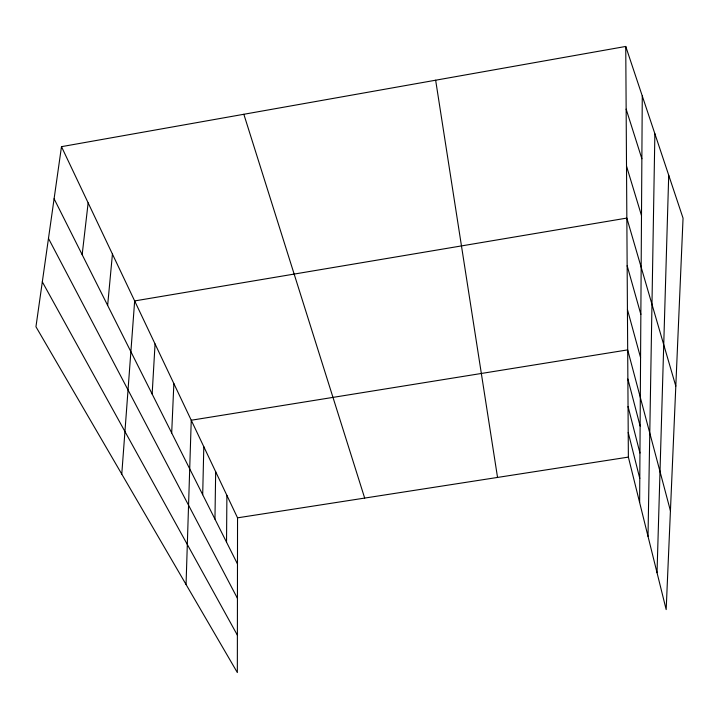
<?xml version="1.0" encoding="UTF-8"?>
<svg xmlns="http://www.w3.org/2000/svg" width="719" height="719" viewBox="0 0 719 719"><rect width="100%" height="100%" fill="white"/><g stroke="black" fill="none" stroke-linecap="round" stroke-linejoin="round"><path stroke-width="1.08" d="M61.483 146.667L237.54 517.833L237.342 672.553L35.95 326.759L61.483 146.667L625.746 46.447L683.05 218.172L666.171 609.586L628.37 457.104L625.746 46.447M226.53 542.171L226.898 495.4M639.631 502.518L642.274 95.978M214.954 519.118L215.673 471.727M648.017 536.347L654.874 133.743M202.695 494.717L203.81 446.706M657.031 572.719L668.715 175.202M186.05 584.484L191.245 420.238L627.687 349.883L670.432 510.796M171.688 432.964L173.863 383.587M152.149 394.048L155.061 343.952M121.772 474.109L134.66 300.928L626.842 218.082L675.806 386.121M107.643 305.422L112.434 254.086M82.164 254.679L88.14 202.875M237.54 517.833L628.37 457.104M42.313 281.848L237.387 635.201M48.47 238.411L237.432 598.325M54.096 198.777L237.486 563.984M626.15 109.144L641.869 158.755M243.84 114.276L364.677 498.078M626.51 166.107L641.501 215.565M627.148 265.706L640.854 314.392M627.426 309.494L640.575 357.631M627.867 379.021L640.126 426.061M628.047 406.523L639.946 453.024M628.208 432.505L639.784 478.477M435.651 80.213L497.539 477.434"/></g></svg>
